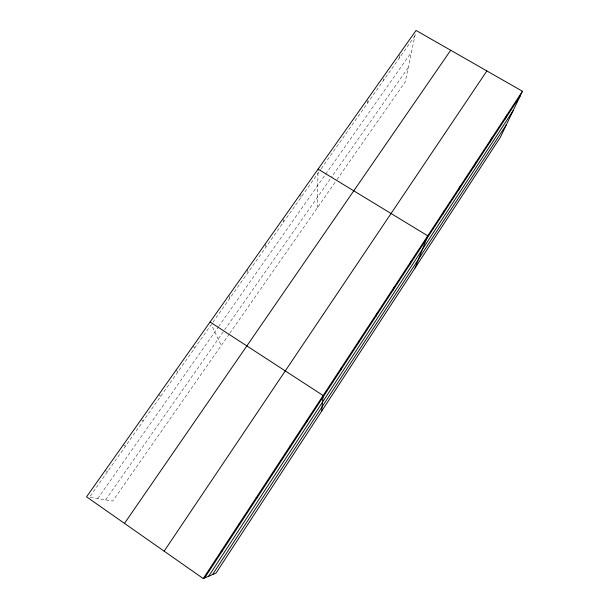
<?xml version="1.0" encoding="UTF-8"?>
<svg xmlns="http://www.w3.org/2000/svg" width="609" height="609" viewBox="0 0 609 609"><rect width="100%" height="100%" fill="white"/><g stroke="black" fill="none" stroke-linecap="round" stroke-linejoin="round"><path stroke-width="0.46" stroke-dasharray="3.04 2.28" d="M317.274 207.867L318.058 169.957M367.577 103.028L368.118 98.955M383.594 80.327L383.868 78.622M399.359 57.977L400.189 53.546M415.269 34.134L405.282 81.72L336.214 180.713M229.288 333.976L112.718 501.055L89.424 497.287L211.285 324.559L221.25 345.493M229.821 333.207L335.681 181.482M105.593 499.905L224.104 330.626M224.637 329.857L332.103 176.359M333.184 174.813L408.251 67.584M97.691 498.626L218.052 327.353M218.593 326.576L411.509 52.062M212.922 322.245L320.699 169.477M321.24 168.708L414.889 35.977M105.037 470.673L107.641 471.457M123.231 444.92L125.583 446.032M141.136 419.571L143.252 420.986M158.774 394.617L160.647 396.33M176.13 370.044L177.782 372.046M193.228 345.843L194.659 348.127M228.832 295.449L229.814 298.296M247.284 269.33L248.03 272.474M265.425 243.653L265.958 247.071M283.345 219.324L283.581 222.079M300.838 194.347L300.93 197.499"/><path stroke-width="0.91" d="M321.697 411.121L323.128 395.523L210.067 322.009M340.941 369.777L341.314 367.752M358.602 342.798L359.196 340.461M375.974 316.277L376.765 313.635M393.049 290.196L394.046 287.258M409.842 264.542L411.037 261.322M415.034 268.044L427.739 235.82L318.081 169.119M442.614 214.49L444.174 210.737M458.607 190.069L460.335 186.057M474.342 166.044L476.238 161.781M489.826 142.392L491.889 137.9M505.067 119.12L507.282 114.393M522.438 91.259L500.438 137.124L216.012 573.122L203.231 578.55L86.562 496.83L416.046 30.45L522.438 91.259L203.231 578.55M204.632 577.956L520.063 96.207M208.681 576.236L513.151 110.61M212.541 574.599L506.498 124.495M164.141 551.168L486.873 70.926M124.48 523.39L450.698 50.258M221.189 551.137L222.346 550.901M238.857 524.159L239.779 524.273M256.244 497.614L256.937 498.063M273.365 471.488L273.837 472.264M290.211 445.765L290.463 446.861M306.799 420.446L306.845 421.847"/></g></svg>
